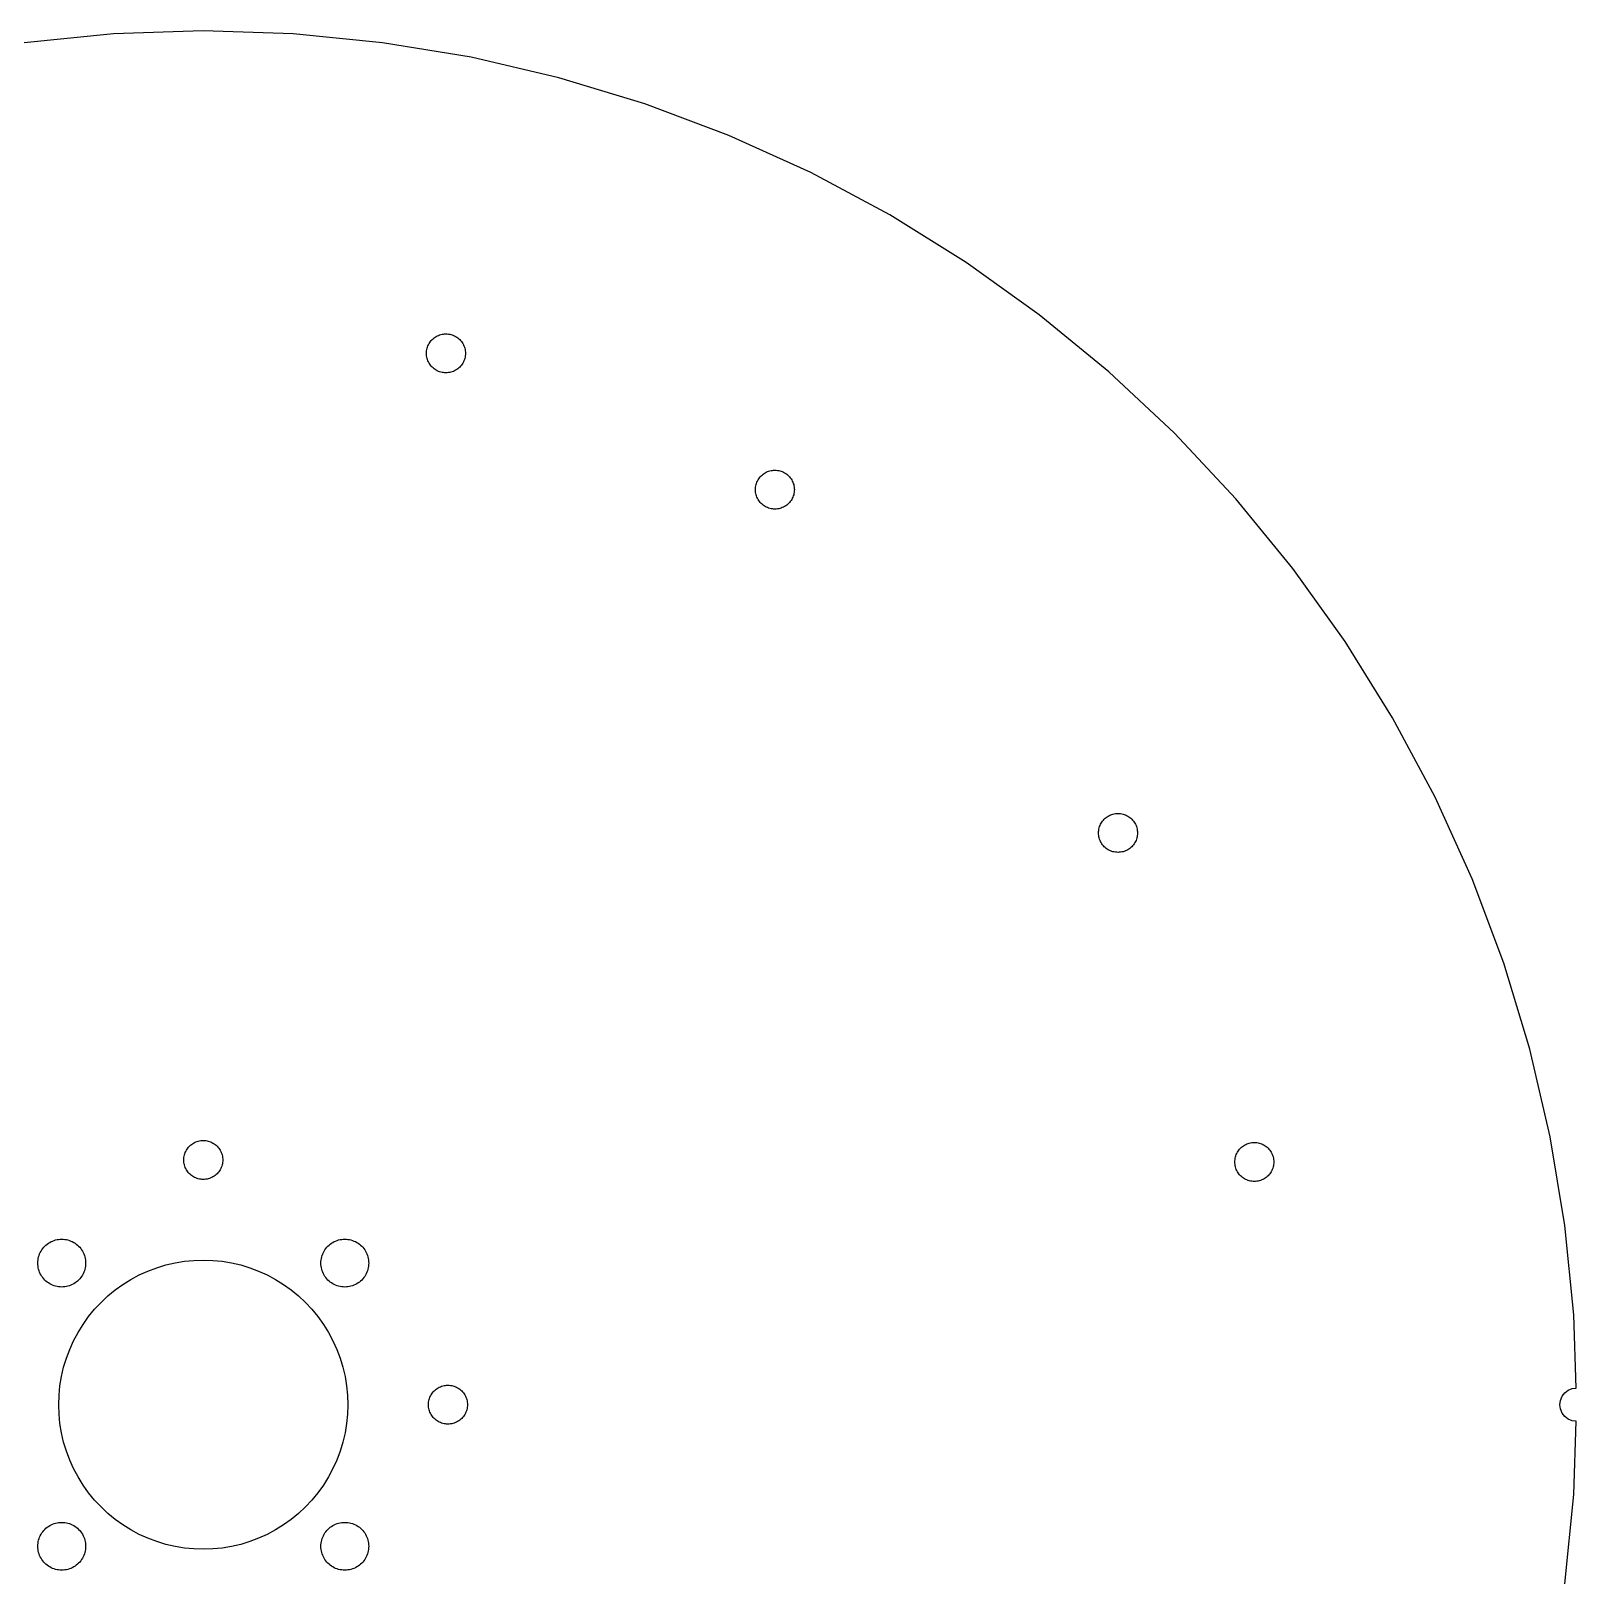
# Model space of a CAD drawing. Header units: metres. Extents: x -124 to 123, y -124 to 124.
# Drawn here: x -15.5 to 123.5, y -15.5 to 123.5 of the extents above; entities that cross this region are included whole.
import ezdxf

# ---------------------------------------------------------------- set-up
doc = ezdxf.new("R2010")
doc.units = ezdxf.units.M

msp = doc.modelspace()

# ---------------------------------------------------------------- linework, layer by layer
for p, q in [((-8.07729, 123.236), (-16.12, 122.443)), ((0, 123.5), (-8.07729, 123.236)), ((8.07729, 123.236), (0, 123.5)), ((16.12, 122.443), (8.07729, 123.236)), ((24.0936, 121.127), (16.12, 122.443)), ((31.9641, 119.292), (24.0936, 121.127)), ((39.6978, 116.946), (31.9641, 119.292)), ((47.2614, 114.099), (39.6978, 116.946)), ((54.6227, 110.764), (47.2614, 114.099)), ((61.75, 106.954), (54.6227, 110.764)), ((68.6129, 102.686), (61.75, 106.954)), ((75.182, 97.9791), (68.6129, 102.686)), ((81.4292, 92.8522), (75.182, 97.9791)), ((20.7549, 95.9023), (20.848, 95.969)), ((20.848, 95.969), (20.9453, 96.0294)), ((20.9453, 96.0294), (21.0462, 96.0834)), ((21.0462, 96.0834), (21.1505, 96.1307)), ((21.1505, 96.1307), (21.2577, 96.171)), ((21.2577, 96.171), (21.3673, 96.2043)), ((21.3673, 96.2043), (21.4788, 96.2303)), ((21.4788, 96.2303), (21.5918, 96.2489)), ((21.5918, 96.2489), (21.7058, 96.2601)), ((21.7058, 96.2601), (21.8203, 96.2639)), ((21.8203, 96.2639), (21.9347, 96.2601)), ((21.9347, 96.2601), (22.0487, 96.2489)), ((22.0487, 96.2489), (22.1617, 96.2303)), ((22.1617, 96.2303), (22.2732, 96.2043)), ((22.2732, 96.2043), (22.3828, 96.171)), ((22.3828, 96.171), (22.4899, 96.1307)), ((22.4899, 96.1307), (22.5943, 96.0834)), ((22.5943, 96.0834), (22.6953, 96.0294)), ((22.6953, 96.0294), (22.7925, 95.969)), ((22.7925, 95.969), (22.8856, 95.9023)), ((20.0703, 94.5139), (20.074, 94.6283)), ((20.074, 94.6283), (20.0852, 94.7423)), ((20.0852, 94.7423), (20.1039, 94.8553)), ((20.1039, 94.8553), (20.1299, 94.9668)), ((20.1299, 94.9668), (20.1631, 95.0764)), ((20.1631, 95.0764), (20.2035, 95.1836)), ((20.2035, 95.1836), (20.2507, 95.2879)), ((20.2507, 95.2879), (20.3047, 95.3889)), ((20.3047, 95.3889), (20.3652, 95.4861)), ((20.3652, 95.4861), (20.4319, 95.5792)), ((20.4319, 95.5792), (20.5045, 95.6677)), ((20.5045, 95.6677), (20.5828, 95.7513)), ((20.5828, 95.7513), (20.6664, 95.8296)), ((20.6664, 95.8296), (20.7549, 95.9023)), ((22.8856, 95.9023), (22.9741, 95.8296)), ((22.9741, 95.8296), (23.0577, 95.7513)), ((23.0577, 95.7513), (23.136, 95.6677)), ((23.136, 95.6677), (23.2086, 95.5792)), ((23.2086, 95.5792), (23.2753, 95.4861)), ((23.2753, 95.4861), (23.3358, 95.3889)), ((23.3358, 95.3889), (23.3898, 95.2879)), ((23.3898, 95.2879), (23.437, 95.1836)), ((23.437, 95.1836), (23.4774, 95.0764)), ((23.4774, 95.0764), (23.5106, 94.9668)), ((23.5106, 94.9668), (23.5366, 94.8553)), ((23.5366, 94.8553), (23.5553, 94.7423)), ((23.5553, 94.7423), (23.5665, 94.6283)), ((23.5665, 94.6283), (23.5703, 94.5139)), ((20.074, 94.3994), (20.0703, 94.5139)), ((20.0852, 94.2855), (20.074, 94.3994)), ((20.1039, 94.1725), (20.0852, 94.2855)), ((20.1299, 94.061), (20.1039, 94.1725)), ((20.1631, 93.9514), (20.1299, 94.061)), ((20.2035, 93.8442), (20.1631, 93.9514)), ((20.2507, 93.7399), (20.2035, 93.8442)), ((20.3047, 93.6389), (20.2507, 93.7399)), ((20.3652, 93.5416), (20.3047, 93.6389)), ((20.4319, 93.4486), (20.3652, 93.5416)), ((20.5045, 93.36), (20.4319, 93.4486)), ((20.5828, 93.2765), (20.5045, 93.36)), ((20.6664, 93.1982), (20.5828, 93.2765)), ((20.7549, 93.1255), (20.6664, 93.1982)), ((22.9741, 93.1982), (22.8856, 93.1255)), ((23.0577, 93.2765), (22.9741, 93.1982)), ((23.136, 93.36), (23.0577, 93.2765)), ((23.2086, 93.4486), (23.136, 93.36)), ((23.2753, 93.5416), (23.2086, 93.4486)), ((23.3358, 93.6389), (23.2753, 93.5416)), ((23.3898, 93.7399), (23.3358, 93.6389)), ((23.437, 93.8442), (23.3898, 93.7399)), ((23.4774, 93.9514), (23.437, 93.8442)), ((23.5106, 94.061), (23.4774, 93.9514)), ((23.5366, 94.1725), (23.5106, 94.061)), ((23.5553, 94.2855), (23.5366, 94.1725)), ((23.5665, 94.3994), (23.5553, 94.2855)), ((23.5703, 94.5139), (23.5665, 94.3994)), ((20.848, 93.0588), (20.7549, 93.1255)), ((20.9453, 92.9983), (20.848, 93.0588)), ((21.0462, 92.9444), (20.9453, 92.9983)), ((21.1505, 92.8971), (21.0462, 92.9444)), ((21.2577, 92.8568), (21.1505, 92.8971)), ((21.3673, 92.8235), (21.2577, 92.8568)), ((21.4788, 92.7975), (21.3673, 92.8235)), ((21.5918, 92.7789), (21.4788, 92.7975)), ((21.7058, 92.7676), (21.5918, 92.7789)), ((21.8203, 92.7639), (21.7058, 92.7676)), ((21.9347, 92.7676), (21.8203, 92.7639)), ((22.0487, 92.7789), (21.9347, 92.7676)), ((22.1617, 92.7975), (22.0487, 92.7789)), ((22.2732, 92.8235), (22.1617, 92.7975)), ((22.3828, 92.8568), (22.2732, 92.8235)), ((22.4899, 92.8971), (22.3828, 92.8568)), ((22.5943, 92.9444), (22.4899, 92.8971)), ((22.6953, 92.9983), (22.5943, 92.9444)), ((22.7925, 93.0588), (22.6953, 92.9983)), ((22.8856, 93.1255), (22.7925, 93.0588)), ((87.3277, 87.3277), (81.4292, 92.8522)), ((92.8522, 81.4292), (87.3277, 87.3277)), ((50.0138, 83.326), (50.0864, 83.4145)), ((50.0864, 83.4145), (50.1647, 83.4981)), ((50.1647, 83.4981), (50.2483, 83.5764)), ((50.2483, 83.5764), (50.3368, 83.649)), ((50.3368, 83.649), (50.4299, 83.7157)), ((50.4299, 83.7157), (50.5272, 83.7762)), ((50.5272, 83.7762), (50.6282, 83.8302)), ((50.6282, 83.8302), (50.7325, 83.8774)), ((50.7325, 83.8774), (50.8396, 83.9178)), ((50.8396, 83.9178), (50.9492, 83.951)), ((50.9492, 83.951), (51.0608, 83.977)), ((51.0608, 83.977), (51.1737, 83.9957)), ((51.1737, 83.9957), (51.2877, 84.0069)), ((51.2877, 84.0069), (51.4022, 84.0107)), ((51.4022, 84.0107), (51.5166, 84.0069)), ((51.5166, 84.0069), (51.6306, 83.9957)), ((51.6306, 83.9957), (51.7436, 83.977)), ((51.7436, 83.977), (51.8551, 83.951)), ((51.8551, 83.951), (51.9647, 83.9178)), ((51.9647, 83.9178), (52.0719, 83.8774)), ((52.0719, 83.8774), (52.1762, 83.8302)), ((52.1762, 83.8302), (52.2772, 83.7762)), ((52.2772, 83.7762), (52.3744, 83.7157)), ((52.3744, 83.7157), (52.4675, 83.649)), ((52.4675, 83.649), (52.556, 83.5764)), ((52.556, 83.5764), (52.6396, 83.4981)), ((52.6396, 83.4981), (52.7179, 83.4145)), ((52.7179, 83.4145), (52.7905, 83.326)), ((49.6522, 82.2607), (49.6559, 82.3751)), ((49.6559, 82.1462), (49.6522, 82.2607)), ((49.6559, 82.3751), (49.6671, 82.4891)), ((49.6671, 82.0322), (49.6559, 82.1462)), ((49.6671, 82.4891), (49.6858, 82.6021)), ((49.6858, 81.9193), (49.6671, 82.0322)), ((49.6858, 82.6021), (49.7118, 82.7136)), ((49.7118, 82.7136), (49.745, 82.8232)), ((49.745, 82.8232), (49.7854, 82.9304)), ((49.7854, 82.9304), (49.8326, 83.0347)), ((49.8326, 83.0347), (49.8866, 83.1357)), ((49.8866, 83.1357), (49.9471, 83.2329)), ((49.9471, 83.2329), (50.0138, 83.326)), ((52.7905, 83.326), (52.8572, 83.2329)), ((52.8572, 83.2329), (52.9177, 83.1357)), ((52.9177, 83.1357), (52.9717, 83.0347)), ((52.9717, 83.0347), (53.019, 82.9304)), ((53.019, 82.9304), (53.0593, 82.8232)), ((53.0593, 82.8232), (53.0925, 82.7136)), ((53.0925, 82.7136), (53.1185, 82.6021)), ((53.1185, 82.6021), (53.1372, 82.4891)), ((53.1372, 82.0322), (53.1185, 81.9193)), ((53.1372, 82.4891), (53.1484, 82.3751)), ((53.1484, 82.1462), (53.1372, 82.0322)), ((53.1484, 82.3751), (53.1522, 82.2607)), ((53.1522, 82.2607), (53.1484, 82.1462)), ((49.7118, 81.8077), (49.6858, 81.9193)), ((49.745, 81.6981), (49.7118, 81.8077)), ((49.7854, 81.591), (49.745, 81.6981)), ((49.8326, 81.4866), (49.7854, 81.591)), ((49.8866, 81.3857), (49.8326, 81.4866)), ((49.9471, 81.2884), (49.8866, 81.3857)), ((50.0138, 81.1953), (49.9471, 81.2884)), ((50.0864, 81.1068), (50.0138, 81.1953)), ((50.1647, 81.0232), (50.0864, 81.1068)), ((50.2483, 80.9449), (50.1647, 81.0232)), ((50.3368, 80.8723), (50.2483, 80.9449)), ((50.4299, 80.8056), (50.3368, 80.8723)), ((50.5272, 80.7451), (50.4299, 80.8056)), ((50.6282, 80.6911), (50.5272, 80.7451)), ((50.7325, 80.6439), (50.6282, 80.6911)), ((50.8396, 80.6035), (50.7325, 80.6439)), ((52.0719, 80.6439), (51.9647, 80.6035)), ((52.1762, 80.6911), (52.0719, 80.6439)), ((52.2772, 80.7451), (52.1762, 80.6911)), ((52.3744, 80.8056), (52.2772, 80.7451)), ((52.4675, 80.8723), (52.3744, 80.8056)), ((52.556, 80.9449), (52.4675, 80.8723)), ((52.6396, 81.0232), (52.556, 80.9449)), ((52.7179, 81.1068), (52.6396, 81.0232)), ((52.7905, 81.1953), (52.7179, 81.1068)), ((52.8572, 81.2884), (52.7905, 81.1953)), ((52.9177, 81.3857), (52.8572, 81.2884)), ((52.9717, 81.4866), (52.9177, 81.3857)), ((53.019, 81.591), (52.9717, 81.4866)), ((53.0593, 81.6981), (53.019, 81.591)), ((53.0925, 81.8077), (53.0593, 81.6981)), ((53.1185, 81.9193), (53.0925, 81.8077)), ((97.9791, 75.182), (92.8522, 81.4292)), ((50.9492, 80.5703), (50.8396, 80.6035)), ((51.0608, 80.5443), (50.9492, 80.5703)), ((51.1737, 80.5256), (51.0608, 80.5443)), ((51.2877, 80.5144), (51.1737, 80.5256)), ((51.4022, 80.5107), (51.2877, 80.5144)), ((51.5166, 80.5144), (51.4022, 80.5107)), ((51.6306, 80.5256), (51.5166, 80.5144)), ((51.7436, 80.5443), (51.6306, 80.5256)), ((51.8551, 80.5703), (51.7436, 80.5443)), ((51.9647, 80.6035), (51.8551, 80.5703)), ((102.686, 68.6129), (97.9791, 75.182)), ((106.954, 61.75), (102.686, 68.6129)), ((110.764, 54.6227), (106.954, 61.75)), ((114.099, 47.2614), (110.764, 54.6227)), ((81.1953, 52.7905), (81.2884, 52.8572)), ((81.2884, 52.8572), (81.3857, 52.9177)), ((81.3857, 52.9177), (81.4866, 52.9717)), ((81.4866, 52.9717), (81.591, 53.019)), ((81.591, 53.019), (81.6981, 53.0593)), ((81.6981, 53.0593), (81.8077, 53.0925)), ((81.8077, 53.0925), (81.9193, 53.1185)), ((81.9193, 53.1185), (82.0322, 53.1372)), ((82.0322, 53.1372), (82.1462, 53.1484)), ((82.1462, 53.1484), (82.2607, 53.1522)), ((82.2607, 53.1522), (82.3751, 53.1484)), ((82.3751, 53.1484), (82.4891, 53.1372)), ((82.4891, 53.1372), (82.6021, 53.1185)), ((82.6021, 53.1185), (82.7136, 53.0925)), ((82.7136, 53.0925), (82.8232, 53.0593)), ((82.8232, 53.0593), (82.9304, 53.019)), ((82.9304, 53.019), (83.0347, 52.9717)), ((83.0347, 52.9717), (83.1357, 52.9177)), ((83.1357, 52.9177), (83.2329, 52.8572)), ((83.2329, 52.8572), (83.326, 52.7905)), ((80.5107, 51.4022), (80.5144, 51.5166)), ((80.5144, 51.5166), (80.5256, 51.6306)), ((80.5256, 51.6306), (80.5443, 51.7436)), ((80.5443, 51.7436), (80.5703, 51.8551)), ((80.5703, 51.8551), (80.6035, 51.9647)), ((80.6035, 51.9647), (80.6439, 52.0719)), ((80.6439, 52.0719), (80.6911, 52.1762)), ((80.6911, 52.1762), (80.7451, 52.2772)), ((80.7451, 52.2772), (80.8056, 52.3744)), ((80.8056, 52.3744), (80.8723, 52.4675)), ((80.8723, 52.4675), (80.9449, 52.556)), ((80.9449, 52.556), (81.0232, 52.6396)), ((81.0232, 52.6396), (81.1068, 52.7179)), ((81.1068, 52.7179), (81.1953, 52.7905)), ((83.326, 52.7905), (83.4145, 52.7179)), ((83.4145, 52.7179), (83.4981, 52.6396)), ((83.4981, 52.6396), (83.5764, 52.556)), ((83.5764, 52.556), (83.649, 52.4675)), ((83.649, 52.4675), (83.7157, 52.3744)), ((83.7157, 52.3744), (83.7762, 52.2772)), ((83.7762, 52.2772), (83.8302, 52.1762)), ((83.8302, 52.1762), (83.8774, 52.0719)), ((83.8774, 52.0719), (83.9178, 51.9647)), ((83.9178, 51.9647), (83.951, 51.8551)), ((83.951, 51.8551), (83.977, 51.7436)), ((83.977, 51.7436), (83.9957, 51.6306)), ((83.9957, 51.6306), (84.0069, 51.5166)), ((84.0069, 51.5166), (84.0107, 51.4022)), ((80.5144, 51.2877), (80.5107, 51.4022)), ((80.5256, 51.1737), (80.5144, 51.2877)), ((80.5443, 51.0608), (80.5256, 51.1737)), ((80.5703, 50.9492), (80.5443, 51.0608)), ((80.6035, 50.8396), (80.5703, 50.9492)), ((80.6439, 50.7325), (80.6035, 50.8396)), ((80.6911, 50.6282), (80.6439, 50.7325)), ((80.7451, 50.5272), (80.6911, 50.6282)), ((80.8056, 50.4299), (80.7451, 50.5272)), ((80.8723, 50.3368), (80.8056, 50.4299)), ((80.9449, 50.2483), (80.8723, 50.3368)), ((81.0232, 50.1647), (80.9449, 50.2483)), ((81.1068, 50.0864), (81.0232, 50.1647)), ((81.1953, 50.0138), (81.1068, 50.0864)), ((83.4145, 50.0864), (83.326, 50.0138)), ((83.4981, 50.1647), (83.4145, 50.0864)), ((83.5764, 50.2483), (83.4981, 50.1647)), ((83.649, 50.3368), (83.5764, 50.2483)), ((83.7157, 50.4299), (83.649, 50.3368)), ((83.7762, 50.5272), (83.7157, 50.4299)), ((83.8302, 50.6282), (83.7762, 50.5272)), ((83.8774, 50.7325), (83.8302, 50.6282)), ((83.9178, 50.8396), (83.8774, 50.7325)), ((83.951, 50.9492), (83.9178, 50.8396)), ((83.977, 51.0608), (83.951, 50.9492)), ((83.9957, 51.1737), (83.977, 51.0608)), ((84.0069, 51.2877), (83.9957, 51.1737)), ((84.0107, 51.4022), (84.0069, 51.2877)), ((81.2884, 49.9471), (81.1953, 50.0138)), ((81.3857, 49.8866), (81.2884, 49.9471)), ((81.4866, 49.8326), (81.3857, 49.8866)), ((81.591, 49.7854), (81.4866, 49.8326)), ((81.6981, 49.745), (81.591, 49.7854)), ((81.8077, 49.7118), (81.6981, 49.745)), ((81.9193, 49.6858), (81.8077, 49.7118)), ((82.0322, 49.6671), (81.9193, 49.6858)), ((82.1462, 49.6559), (82.0322, 49.6671)), ((82.2607, 49.6522), (82.1462, 49.6559)), ((82.3751, 49.6559), (82.2607, 49.6522)), ((82.4891, 49.6671), (82.3751, 49.6559)), ((82.6021, 49.6858), (82.4891, 49.6671)), ((82.7136, 49.7118), (82.6021, 49.6858)), ((82.8232, 49.745), (82.7136, 49.7118)), ((82.9304, 49.7854), (82.8232, 49.745)), ((83.0347, 49.8326), (82.9304, 49.7854)), ((83.1357, 49.8866), (83.0347, 49.8326)), ((83.2329, 49.9471), (83.1357, 49.8866)), ((83.326, 50.0138), (83.2329, 49.9471)), ((116.946, 39.6978), (114.099, 47.2614)), ((119.292, 31.9641), (116.946, 39.6978)), ((121.127, 24.0936), (119.292, 31.9641)), ((-0.669693, 23.6168), (-0.562515, 23.6571)), ((-0.562515, 23.6571), (-0.452927, 23.6904)), ((-0.452927, 23.6904), (-0.3414, 23.7164)), ((-0.3414, 23.7164), (-0.228409, 23.735)), ((-0.228409, 23.735), (-0.114441, 23.7462)), ((-0.114441, 23.7462), (0, 23.75)), ((0, 23.75), (0.114441, 23.7462)), ((0.114441, 23.7462), (0.228409, 23.735)), ((0.228409, 23.735), (0.3414, 23.7164)), ((0.3414, 23.7164), (0.452927, 23.6904)), ((0.452927, 23.6904), (0.562515, 23.6571)), ((0.562515, 23.6571), (0.669693, 23.6168)), ((122.443, 16.12), (121.127, 24.0936)), ((-1.73502, 22.2284), (-1.71637, 22.3414)), ((-1.71637, 22.3414), (-1.69037, 22.4529)), ((-1.69037, 22.4529), (-1.65712, 22.5625)), ((-1.65712, 22.5625), (-1.61678, 22.6697)), ((-1.61678, 22.6697), (-1.56952, 22.774)), ((-1.56952, 22.774), (-1.51553, 22.875)), ((-1.51553, 22.875), (-1.45506, 22.9722)), ((-1.45506, 22.9722), (-1.38837, 23.0653)), ((-1.38837, 23.0653), (-1.31572, 23.1539)), ((-1.31572, 23.1539), (-1.23743, 23.2374)), ((-1.23743, 23.2374), (-1.15385, 23.3157)), ((-1.15385, 23.3157), (-1.06532, 23.3884)), ((-1.06532, 23.3884), (-0.972244, 23.4551)), ((-0.972244, 23.4551), (-0.875, 23.5155)), ((-0.875, 23.5155), (-0.774002, 23.5695)), ((-0.774002, 23.5695), (-0.669693, 23.6168)), ((0.669693, 23.6168), (0.774002, 23.5695)), ((0.774002, 23.5695), (0.875, 23.5155)), ((0.875, 23.5155), (0.972244, 23.4551)), ((0.972244, 23.4551), (1.06532, 23.3884)), ((1.06532, 23.3884), (1.15385, 23.3157)), ((1.15385, 23.3157), (1.23743, 23.2374)), ((1.23743, 23.2374), (1.31572, 23.1539)), ((1.31572, 23.1539), (1.38837, 23.0653)), ((1.38837, 23.0653), (1.45506, 22.9722)), ((1.45506, 22.9722), (1.51553, 22.875)), ((1.51553, 22.875), (1.56952, 22.774)), ((1.56952, 22.774), (1.61678, 22.6697)), ((1.61678, 22.6697), (1.65712, 22.5625)), ((1.65712, 22.5625), (1.69037, 22.4529)), ((1.69037, 22.4529), (1.71637, 22.3414)), ((1.71637, 22.3414), (1.73502, 22.2284)), ((92.7975, 22.1617), (92.8235, 22.2732)), ((92.8235, 22.2732), (92.8568, 22.3828)), ((92.8568, 22.3828), (92.8971, 22.4899)), ((92.8971, 22.4899), (92.9444, 22.5943)), ((92.9444, 22.5943), (92.9983, 22.6953)), ((92.9983, 22.6953), (93.0588, 22.7925)), ((93.0588, 22.7925), (93.1255, 22.8856)), ((93.1255, 22.8856), (93.1982, 22.9741)), ((93.1982, 22.9741), (93.2765, 23.0577)), ((93.2765, 23.0577), (93.36, 23.136)), ((93.36, 23.136), (93.4486, 23.2086)), ((93.4486, 23.2086), (93.5416, 23.2753)), ((93.5416, 23.2753), (93.6389, 23.3358)), ((93.6389, 23.3358), (93.7399, 23.3898)), ((93.7399, 23.3898), (93.8442, 23.437)), ((93.8442, 23.437), (93.9514, 23.4774)), ((93.9514, 23.4774), (94.061, 23.5106)), ((94.061, 23.5106), (94.1725, 23.5366)), ((94.1725, 23.5366), (94.2855, 23.5553)), ((94.2855, 23.5553), (94.3994, 23.5665)), ((94.3994, 23.5665), (94.5139, 23.5703)), ((94.5139, 23.5703), (94.6283, 23.5665)), ((94.6283, 23.5665), (94.7423, 23.5553)), ((94.7423, 23.5553), (94.8553, 23.5366)), ((94.8553, 23.5366), (94.9668, 23.5106)), ((94.9668, 23.5106), (95.0764, 23.4774)), ((95.0764, 23.4774), (95.1836, 23.437)), ((95.1836, 23.437), (95.2879, 23.3898)), ((95.2879, 23.3898), (95.3889, 23.3358)), ((95.3889, 23.3358), (95.4861, 23.2753)), ((95.4861, 23.2753), (95.5792, 23.2086)), ((95.5792, 23.2086), (95.6677, 23.136)), ((95.6677, 23.136), (95.7513, 23.0577)), ((95.7513, 23.0577), (95.8296, 22.9741)), ((95.8296, 22.9741), (95.9023, 22.8856)), ((95.9023, 22.8856), (95.969, 22.7925)), ((95.969, 22.7925), (96.0294, 22.6953)), ((96.0294, 22.6953), (96.0834, 22.5943)), ((96.0834, 22.5943), (96.1307, 22.4899)), ((96.1307, 22.4899), (96.171, 22.3828)), ((96.171, 22.3828), (96.2043, 22.2732)), ((96.2043, 22.2732), (96.2303, 22.1617)), ((-1.75, 22), (-1.74625, 22.1144)), ((-1.74625, 21.8855), (-1.75, 22)), ((-1.74625, 22.1144), (-1.73502, 22.2284)), ((-1.73502, 21.7716), (-1.74625, 21.8855)), ((-1.71637, 21.6586), (-1.73502, 21.7716)), ((-1.69037, 21.5471), (-1.71637, 21.6586)), ((-1.65712, 21.4375), (-1.69037, 21.5471)), ((-1.61678, 21.3303), (-1.65712, 21.4375)), ((-1.56952, 21.226), (-1.61678, 21.3303)), ((-1.51553, 21.125), (-1.56952, 21.226)), ((-1.45506, 21.0277), (-1.51553, 21.125)), ((-1.38837, 20.9347), (-1.45506, 21.0277)), ((-1.31572, 20.8461), (-1.38837, 20.9347)), ((1.38837, 20.9347), (1.31572, 20.8461)), ((1.45506, 21.0277), (1.38837, 20.9347)), ((1.51553, 21.125), (1.45506, 21.0277)), ((1.56952, 21.226), (1.51553, 21.125)), ((1.61678, 21.3303), (1.56952, 21.226)), ((1.65712, 21.4375), (1.61678, 21.3303)), ((1.69037, 21.5471), (1.65712, 21.4375)), ((1.71637, 21.6586), (1.69037, 21.5471)), ((1.73502, 21.7716), (1.71637, 21.6586)), ((1.73502, 22.2284), (1.74625, 22.1144)), ((1.74625, 21.8855), (1.73502, 21.7716)), ((1.74625, 22.1144), (1.75, 22)), ((1.75, 22), (1.74625, 21.8855)), ((92.7639, 21.8203), (92.7676, 21.9347)), ((92.7676, 21.7058), (92.7639, 21.8203)), ((92.7676, 21.9347), (92.7789, 22.0487)), ((92.7789, 21.5918), (92.7676, 21.7058)), ((92.7789, 22.0487), (92.7975, 22.1617)), ((92.7975, 21.4788), (92.7789, 21.5918)), ((92.8235, 21.3673), (92.7975, 21.4788)), ((92.8568, 21.2577), (92.8235, 21.3673)), ((92.8971, 21.1505), (92.8568, 21.2577)), ((92.9444, 21.0462), (92.8971, 21.1505)), ((92.9983, 20.9453), (92.9444, 21.0462)), ((93.0588, 20.848), (92.9983, 20.9453)), ((96.0294, 20.9453), (95.969, 20.848)), ((96.0834, 21.0462), (96.0294, 20.9453)), ((96.1307, 21.1505), (96.0834, 21.0462)), ((96.171, 21.2577), (96.1307, 21.1505)), ((96.2043, 21.3673), (96.171, 21.2577)), ((96.2303, 21.4788), (96.2043, 21.3673)), ((96.2303, 22.1617), (96.2489, 22.0487)), ((96.2489, 21.5918), (96.2303, 21.4788)), ((96.2489, 22.0487), (96.2601, 21.9347)), ((96.2601, 21.7058), (96.2489, 21.5918)), ((96.2601, 21.9347), (96.2639, 21.8203)), ((96.2639, 21.8203), (96.2601, 21.7058)), ((-1.23743, 20.7626), (-1.31572, 20.8461)), ((-1.15385, 20.6843), (-1.23743, 20.7626)), ((-1.06532, 20.6116), (-1.15385, 20.6843)), ((-0.972244, 20.5449), (-1.06532, 20.6116)), ((-0.875, 20.4845), (-0.972244, 20.5449)), ((-0.774002, 20.4305), (-0.875, 20.4845)), ((-0.669693, 20.3832), (-0.774002, 20.4305)), ((-0.562515, 20.3429), (-0.669693, 20.3832)), ((-0.452927, 20.3096), (-0.562515, 20.3429)), ((-0.3414, 20.2836), (-0.452927, 20.3096)), ((-0.228409, 20.265), (-0.3414, 20.2836)), ((-0.114441, 20.2537), (-0.228409, 20.265)), ((0, 20.25), (-0.114441, 20.2537)), ((0.114441, 20.2537), (0, 20.25)), ((0.228409, 20.265), (0.114441, 20.2537)), ((0.3414, 20.2836), (0.228409, 20.265)), ((0.452927, 20.3096), (0.3414, 20.2836)), ((0.562515, 20.3429), (0.452927, 20.3096)), ((0.669693, 20.3832), (0.562515, 20.3429)), ((0.774002, 20.4305), (0.669693, 20.3832)), ((0.875, 20.4845), (0.774002, 20.4305)), ((0.972244, 20.5449), (0.875, 20.4845)), ((1.06532, 20.6116), (0.972244, 20.5449)), ((1.15385, 20.6843), (1.06532, 20.6116)), ((1.23743, 20.7626), (1.15385, 20.6843)), ((1.31572, 20.8461), (1.23743, 20.7626)), ((93.1255, 20.7549), (93.0588, 20.848)), ((93.1982, 20.6664), (93.1255, 20.7549)), ((93.2765, 20.5828), (93.1982, 20.6664)), ((93.36, 20.5045), (93.2765, 20.5828)), ((93.4486, 20.4319), (93.36, 20.5045)), ((93.5416, 20.3652), (93.4486, 20.4319)), ((93.6389, 20.3047), (93.5416, 20.3652)), ((93.7399, 20.2507), (93.6389, 20.3047)), ((93.8442, 20.2035), (93.7399, 20.2507)), ((93.9514, 20.1631), (93.8442, 20.2035)), ((94.061, 20.1299), (93.9514, 20.1631)), ((94.1725, 20.1039), (94.061, 20.1299)), ((94.2855, 20.0852), (94.1725, 20.1039)), ((94.3994, 20.074), (94.2855, 20.0852)), ((94.5139, 20.0703), (94.3994, 20.074)), ((94.6283, 20.074), (94.5139, 20.0703)), ((94.7423, 20.0852), (94.6283, 20.074)), ((94.8553, 20.1039), (94.7423, 20.0852)), ((94.9668, 20.1299), (94.8553, 20.1039)), ((95.0764, 20.1631), (94.9668, 20.1299)), ((95.1836, 20.2035), (95.0764, 20.1631)), ((95.2879, 20.2507), (95.1836, 20.2035)), ((95.3889, 20.3047), (95.2879, 20.2507)), ((95.4861, 20.3652), (95.3889, 20.3047)), ((95.5792, 20.4319), (95.4861, 20.3652)), ((95.6677, 20.5045), (95.5792, 20.4319)), ((95.7513, 20.5828), (95.6677, 20.5045)), ((95.8296, 20.6664), (95.7513, 20.5828)), ((95.9023, 20.7549), (95.8296, 20.6664)), ((95.969, 20.848), (95.9023, 20.7549)), ((123.236, 8.07729), (122.443, 16.12)), ((-14.5899, 13.8029), (-14.5156, 13.9224)), ((-14.5156, 13.9224), (-14.4336, 14.0368)), ((-14.4336, 14.0368), (-14.3444, 14.1455)), ((-14.3444, 14.1455), (-14.2482, 14.2482)), ((-14.2482, 14.2482), (-14.1455, 14.3444)), ((-14.1455, 14.3444), (-14.0368, 14.4336)), ((-14.0368, 14.4336), (-13.9224, 14.5156)), ((-13.9224, 14.5156), (-13.8029, 14.5899)), ((-13.8029, 14.5899), (-13.6788, 14.6562)), ((-13.6788, 14.6562), (-13.5507, 14.7142)), ((-13.5507, 14.7142), (-13.419, 14.7638)), ((-13.419, 14.7638), (-13.2844, 14.8047)), ((-13.2844, 14.8047), (-13.1474, 14.8366)), ((-13.1474, 14.8366), (-13.0085, 14.8595)), ((-13.0085, 14.8595), (-12.8685, 14.8733)), ((-12.8685, 14.8733), (-12.7279, 14.8779)), ((-12.7279, 14.8779), (-12.5873, 14.8733)), ((-12.5873, 14.8733), (-12.4473, 14.8595)), ((-12.4473, 14.8595), (-12.3085, 14.8366)), ((-12.3085, 14.8366), (-12.1714, 14.8047)), ((-12.1714, 14.8047), (-12.0368, 14.7638)), ((-12.0368, 14.7638), (-11.9052, 14.7142)), ((-11.9052, 14.7142), (-11.777, 14.6562)), ((-11.777, 14.6562), (-11.6529, 14.5899)), ((-11.6529, 14.5899), (-11.5334, 14.5156)), ((-11.5334, 14.5156), (-11.4191, 14.4336)), ((-11.4191, 14.4336), (-11.3103, 14.3444)), ((-11.3103, 14.3444), (-11.2076, 14.2482)), ((-11.2076, 14.2482), (-11.1115, 14.1455)), ((-11.1115, 14.1455), (-11.0222, 14.0368)), ((-11.0222, 14.0368), (-10.9403, 13.9224)), ((-10.9403, 13.9224), (-10.866, 13.8029)), ((10.866, 13.8029), (10.9403, 13.9224)), ((10.9403, 13.9224), (11.0222, 14.0368)), ((11.0222, 14.0368), (11.1115, 14.1455)), ((11.1115, 14.1455), (11.2076, 14.2482)), ((11.2076, 14.2482), (11.3103, 14.3444)), ((11.3103, 14.3444), (11.4191, 14.4336)), ((11.4191, 14.4336), (11.5334, 14.5156)), ((11.5334, 14.5156), (11.6529, 14.5899)), ((11.6529, 14.5899), (11.777, 14.6562)), ((11.777, 14.6562), (11.9052, 14.7142)), ((11.9052, 14.7142), (12.0368, 14.7638)), ((12.0368, 14.7638), (12.1714, 14.8047)), ((12.1714, 14.8047), (12.3085, 14.8366)), ((12.3085, 14.8366), (12.4473, 14.8595)), ((12.4473, 14.8595), (12.5873, 14.8733)), ((12.5873, 14.8733), (12.7279, 14.8779)), ((12.7279, 14.8779), (12.8685, 14.8733)), ((12.8685, 14.8733), (13.0085, 14.8595)), ((13.0085, 14.8595), (13.1474, 14.8366)), ((13.1474, 14.8366), (13.2844, 14.8047)), ((13.2844, 14.8047), (13.419, 14.7638)), ((13.419, 14.7638), (13.5507, 14.7142)), ((13.5507, 14.7142), (13.6788, 14.6562)), ((13.6788, 14.6562), (13.8029, 14.5899)), ((13.8029, 14.5899), (13.9224, 14.5156)), ((13.9224, 14.5156), (14.0368, 14.4336)), ((14.0368, 14.4336), (14.1455, 14.3444)), ((14.1455, 14.3444), (14.2482, 14.2482)), ((14.2482, 14.2482), (14.3444, 14.1455)), ((14.3444, 14.1455), (14.4336, 14.0368)), ((14.4336, 14.0368), (14.5156, 13.9224)), ((14.5156, 13.9224), (14.5899, 13.8029)), ((-14.8779, 12.7279), (-14.8733, 12.8685)), ((-14.8733, 12.5873), (-14.8779, 12.7279)), ((-14.8733, 12.8685), (-14.8595, 13.0085)), ((-14.8595, 12.4473), (-14.8733, 12.5873)), ((-14.8595, 13.0085), (-14.8366, 13.1474)), ((-14.8366, 13.1474), (-14.8047, 13.2844)), ((-14.8047, 13.2844), (-14.7638, 13.419)), ((-14.7638, 13.419), (-14.7142, 13.5507)), ((-14.7142, 13.5507), (-14.6562, 13.6788)), ((-14.6562, 13.6788), (-14.5899, 13.8029)), ((-10.866, 13.8029), (-10.7996, 13.6788)), ((-10.7996, 13.6788), (-10.7416, 13.5507)), ((-10.7416, 13.5507), (-10.692, 13.419)), ((-10.692, 13.419), (-10.6512, 13.2844)), ((-10.6512, 13.2844), (-10.6192, 13.1474)), ((-10.6192, 13.1474), (-10.5963, 13.0085)), ((-10.5963, 13.0085), (-10.5825, 12.8685)), ((-10.5825, 12.5873), (-10.5963, 12.4473)), ((-10.5825, 12.8685), (-10.5779, 12.7279)), ((-10.5779, 12.7279), (-10.5825, 12.5873)), ((-4.17871, 12.3101), (-3.36464, 12.557)), ((-3.36464, 12.557), (-2.53616, 12.7502)), ((-2.53616, 12.7502), (-1.69684, 12.8888)), ((-1.69684, 12.8888), (-0.850235, 12.9722)), ((-0.850235, 12.9722), (0, 13)), ((0, 13), (0.850235, 12.9722)), ((0.850235, 12.9722), (1.69684, 12.8888)), ((1.69684, 12.8888), (2.53616, 12.7502)), ((2.53616, 12.7502), (3.36464, 12.557)), ((3.36464, 12.557), (4.17871, 12.3101)), ((10.5779, 12.7279), (10.5825, 12.8685)), ((10.5825, 12.5873), (10.5779, 12.7279)), ((10.5825, 12.8685), (10.5963, 13.0085)), ((10.5963, 12.4473), (10.5825, 12.5873)), ((10.5963, 13.0085), (10.6192, 13.1474)), ((10.6192, 13.1474), (10.6512, 13.2844)), ((10.6512, 13.2844), (10.692, 13.419)), ((10.692, 13.419), (10.7416, 13.5507)), ((10.7416, 13.5507), (10.7996, 13.6788)), ((10.7996, 13.6788), (10.866, 13.8029)), ((14.5899, 13.8029), (14.6562, 13.6788)), ((14.6562, 13.6788), (14.7142, 13.5507)), ((14.7142, 13.5507), (14.7638, 13.419)), ((14.7638, 13.419), (14.8047, 13.2844)), ((14.8047, 13.2844), (14.8366, 13.1474)), ((14.8366, 13.1474), (14.8595, 13.0085)), ((14.8595, 13.0085), (14.8733, 12.8685)), ((14.8733, 12.5873), (14.8595, 12.4473)), ((14.8733, 12.8685), (14.8779, 12.7279)), ((14.8779, 12.7279), (14.8733, 12.5873)), ((-14.8366, 12.3085), (-14.8595, 12.4473)), ((-14.8047, 12.1714), (-14.8366, 12.3085)), ((-14.7638, 12.0368), (-14.8047, 12.1714)), ((-14.7142, 11.9052), (-14.7638, 12.0368)), ((-14.6562, 11.777), (-14.7142, 11.9052)), ((-14.5899, 11.6529), (-14.6562, 11.777)), ((-14.5156, 11.5334), (-14.5899, 11.6529)), ((-14.4336, 11.4191), (-14.5156, 11.5334)), ((-14.3444, 11.3103), (-14.4336, 11.4191)), ((-14.2482, 11.2076), (-14.3444, 11.3103)), ((-14.1455, 11.1115), (-14.2482, 11.2076)), ((-11.2076, 11.2076), (-11.3103, 11.1115)), ((-11.1115, 11.3103), (-11.2076, 11.2076)), ((-11.0222, 11.4191), (-11.1115, 11.3103)), ((-10.9403, 11.5334), (-11.0222, 11.4191)), ((-10.866, 11.6529), (-10.9403, 11.5334)), ((-10.7996, 11.777), (-10.866, 11.6529)), ((-10.7416, 11.9052), (-10.7996, 11.777)), ((-10.692, 12.0368), (-10.7416, 11.9052)), ((-10.6512, 12.1714), (-10.692, 12.0368)), ((-10.6192, 12.3085), (-10.6512, 12.1714)), ((-10.5963, 12.4473), (-10.6192, 12.3085)), ((-7.22241, 10.8091), (-6.5, 11.2583)), ((-6.5, 11.2583), (-5.74974, 11.6593)), ((-5.74974, 11.6593), (-4.97488, 12.0104)), ((-4.97488, 12.0104), (-4.17871, 12.3101)), ((4.17871, 12.3101), (4.97488, 12.0104)), ((4.97488, 12.0104), (5.74974, 11.6593)), ((5.74974, 11.6593), (6.5, 11.2583)), ((6.5, 11.2583), (7.22241, 10.8091)), ((10.6192, 12.3085), (10.5963, 12.4473)), ((10.6512, 12.1714), (10.6192, 12.3085)), ((10.692, 12.0368), (10.6512, 12.1714)), ((10.7416, 11.9052), (10.692, 12.0368)), ((10.7996, 11.777), (10.7416, 11.9052)), ((10.866, 11.6529), (10.7996, 11.777)), ((10.9403, 11.5334), (10.866, 11.6529)), ((11.0222, 11.4191), (10.9403, 11.5334)), ((11.1115, 11.3103), (11.0222, 11.4191)), ((11.2076, 11.2076), (11.1115, 11.3103)), ((11.3103, 11.1115), (11.2076, 11.2076)), ((14.2482, 11.2076), (14.1455, 11.1115)), ((14.3444, 11.3103), (14.2482, 11.2076)), ((14.4336, 11.4191), (14.3444, 11.3103)), ((14.5156, 11.5334), (14.4336, 11.4191)), ((14.5899, 11.6529), (14.5156, 11.5334)), ((14.6562, 11.777), (14.5899, 11.6529)), ((14.7142, 11.9052), (14.6562, 11.777)), ((14.7638, 12.0368), (14.7142, 11.9052)), ((14.8047, 12.1714), (14.7638, 12.0368)), ((14.8366, 12.3085), (14.8047, 12.1714)), ((14.8595, 12.4473), (14.8366, 12.3085)), ((-14.0368, 11.0222), (-14.1455, 11.1115)), ((-13.9224, 10.9403), (-14.0368, 11.0222)), ((-13.8029, 10.866), (-13.9224, 10.9403)), ((-13.6788, 10.7996), (-13.8029, 10.866)), ((-13.5507, 10.7416), (-13.6788, 10.7996)), ((-13.419, 10.692), (-13.5507, 10.7416)), ((-13.2844, 10.6512), (-13.419, 10.692)), ((-13.1474, 10.6192), (-13.2844, 10.6512)), ((-13.0085, 10.5963), (-13.1474, 10.6192)), ((-12.8685, 10.5825), (-13.0085, 10.5963)), ((-12.7279, 10.5779), (-12.8685, 10.5825)), ((-12.5873, 10.5825), (-12.7279, 10.5779)), ((-12.4473, 10.5963), (-12.5873, 10.5825)), ((-12.3085, 10.6192), (-12.4473, 10.5963)), ((-12.1714, 10.6512), (-12.3085, 10.6192)), ((-12.0368, 10.692), (-12.1714, 10.6512)), ((-11.9052, 10.7416), (-12.0368, 10.692)), ((-11.777, 10.7996), (-11.9052, 10.7416)), ((-11.6529, 10.866), (-11.777, 10.7996)), ((-11.5334, 10.9403), (-11.6529, 10.866)), ((-11.4191, 11.0222), (-11.5334, 10.9403)), ((-11.3103, 11.1115), (-11.4191, 11.0222)), ((-9.19238, 9.19238), (-8.57149, 9.77391)), ((-8.57149, 9.77391), (-7.91389, 10.3136)), ((-7.91389, 10.3136), (-7.22241, 10.8091)), ((7.22241, 10.8091), (7.91389, 10.3136)), ((7.91389, 10.3136), (8.57149, 9.77391)), ((8.57149, 9.77391), (9.19238, 9.19238)), ((11.4191, 11.0222), (11.3103, 11.1115)), ((11.5334, 10.9403), (11.4191, 11.0222)), ((11.6529, 10.866), (11.5334, 10.9403)), ((11.777, 10.7996), (11.6529, 10.866)), ((11.9052, 10.7416), (11.777, 10.7996)), ((12.0368, 10.692), (11.9052, 10.7416)), ((12.1714, 10.6512), (12.0368, 10.692)), ((12.3085, 10.6192), (12.1714, 10.6512)), ((12.4473, 10.5963), (12.3085, 10.6192)), ((12.5873, 10.5825), (12.4473, 10.5963)), ((12.7279, 10.5779), (12.5873, 10.5825)), ((12.8685, 10.5825), (12.7279, 10.5779)), ((13.0085, 10.5963), (12.8685, 10.5825)), ((13.1474, 10.6192), (13.0085, 10.5963)), ((13.2844, 10.6512), (13.1474, 10.6192)), ((13.419, 10.692), (13.2844, 10.6512)), ((13.5507, 10.7416), (13.419, 10.692)), ((13.6788, 10.7996), (13.5507, 10.7416)), ((13.8029, 10.866), (13.6788, 10.7996)), ((13.9224, 10.9403), (13.8029, 10.866)), ((14.0368, 11.0222), (13.9224, 10.9403)), ((14.1455, 11.1115), (14.0368, 11.0222)), ((-10.3136, 7.91389), (-9.77391, 8.57149)), ((-9.77391, 8.57149), (-9.19238, 9.19238)), ((9.19238, 9.19238), (9.77391, 8.57149)), ((9.77391, 8.57149), (10.3136, 7.91389)), ((-11.2583, 6.5), (-10.8091, 7.22241)), ((-10.8091, 7.22241), (-10.3136, 7.91389)), ((10.3136, 7.91389), (10.8091, 7.22241)), ((10.8091, 7.22241), (11.2583, 6.5)), ((123.451, 1.49356), (123.236, 8.07729)), ((-12.0104, 4.97488), (-11.6593, 5.74974)), ((-11.6593, 5.74974), (-11.2583, 6.5)), ((11.2583, 6.5), (11.6593, 5.74974)), ((11.6593, 5.74974), (12.0104, 4.97488)), ((-12.557, 3.36464), (-12.3101, 4.17871)), ((-12.3101, 4.17871), (-12.0104, 4.97488)), ((12.0104, 4.97488), (12.3101, 4.17871)), ((12.3101, 4.17871), (12.557, 3.36464)), ((-12.7502, 2.53616), (-12.557, 3.36464)), ((12.557, 3.36464), (12.7502, 2.53616)), ((-12.9722, 0.850235), (-12.8888, 1.69684)), ((-12.8888, 1.69684), (-12.7502, 2.53616)), ((12.7502, 2.53616), (12.8888, 1.69684)), ((12.8888, 1.69684), (12.9722, 0.850235)), ((20.9347, 1.38837), (21.0277, 1.45506)), ((21.0277, 1.45506), (21.125, 1.51553)), ((21.125, 1.51553), (21.226, 1.56952)), ((21.226, 1.56952), (21.3303, 1.61678)), ((21.3303, 1.61678), (21.4375, 1.65712)), ((21.4375, 1.65712), (21.5471, 1.69037)), ((21.5471, 1.69037), (21.6586, 1.71637)), ((21.6586, 1.71637), (21.7716, 1.73502)), ((21.7716, 1.73502), (21.8855, 1.74625)), ((21.8855, 1.74625), (22, 1.75)), ((22, 1.75), (22.1144, 1.74625)), ((22.1144, 1.74625), (22.2284, 1.73502)), ((22.2284, 1.73502), (22.3414, 1.71637)), ((22.3414, 1.71637), (22.4529, 1.69037)), ((22.4529, 1.69037), (22.5625, 1.65712)), ((22.5625, 1.65712), (22.6697, 1.61678)), ((22.6697, 1.61678), (22.774, 1.56952)), ((22.774, 1.56952), (22.875, 1.51553)), ((22.875, 1.51553), (22.9722, 1.45506)), ((22.9722, 1.45506), (23.0653, 1.38837)), ((122.75, 1.29903), (123.112, 1.44888)), ((123.112, 1.44888), (123.451, 1.49356)), ((-13, 0), (-12.9722, 0.850235)), ((-12.9722, -0.850235), (-13, 0)), ((12.9722, 0.850235), (13, 0)), ((13, 0), (12.9722, -0.850235)), ((20.25, 0), (20.2537, 0.114441)), ((20.2537, -0.114441), (20.25, 0)), ((20.2537, 0.114441), (20.265, 0.228409)), ((20.265, 0.228409), (20.2836, 0.3414)), ((20.2836, 0.3414), (20.3096, 0.452927)), ((20.3096, 0.452927), (20.3429, 0.562515)), ((20.3429, 0.562515), (20.3832, 0.669693)), ((20.3832, 0.669693), (20.4305, 0.774002)), ((20.4305, 0.774002), (20.4845, 0.875)), ((20.4845, 0.875), (20.5449, 0.972244)), ((20.5449, 0.972244), (20.6116, 1.06532)), ((20.6116, 1.06532), (20.6843, 1.15385)), ((20.6843, 1.15385), (20.7626, 1.23743)), ((20.7626, 1.23743), (20.8461, 1.31572)), ((20.8461, 1.31572), (20.9347, 1.38837)), ((23.0653, 1.38837), (23.1539, 1.31572)), ((23.1539, 1.31572), (23.2374, 1.23743)), ((23.2374, 1.23743), (23.3157, 1.15385)), ((23.3157, 1.15385), (23.3884, 1.06532)), ((23.3884, 1.06532), (23.4551, 0.972244)), ((23.4551, 0.972244), (23.5155, 0.875)), ((23.5155, 0.875), (23.5695, 0.774002)), ((23.5695, 0.774002), (23.6168, 0.669693)), ((23.6168, 0.669693), (23.6571, 0.562515)), ((23.6571, 0.562515), (23.6904, 0.452927)), ((23.6904, 0.452927), (23.7164, 0.3414)), ((23.7164, 0.3414), (23.735, 0.228409)), ((23.735, 0.228409), (23.7462, 0.114441)), ((23.7462, 0.114441), (23.75, 0)), ((23.75, 0), (23.7462, -0.114441)), ((122, 0), (122.051, 0.388214)), ((122.051, -0.388214), (122, 0)), ((122.051, 0.388214), (122.201, 0.75)), ((122.201, 0.75), (122.439, 1.06065)), ((122.439, 1.06065), (122.75, 1.29903)), ((-12.8888, -1.69684), (-12.9722, -0.850235)), ((12.9722, -0.850235), (12.8888, -1.69684)), ((20.265, -0.228409), (20.2537, -0.114441)), ((20.2836, -0.3414), (20.265, -0.228409)), ((20.3096, -0.452927), (20.2836, -0.3414)), ((20.3429, -0.562515), (20.3096, -0.452927)), ((20.3832, -0.669693), (20.3429, -0.562515)), ((20.4305, -0.774002), (20.3832, -0.669693)), ((20.4845, -0.875), (20.4305, -0.774002)), ((20.5449, -0.972244), (20.4845, -0.875)), ((20.6116, -1.06532), (20.5449, -0.972244)), ((20.6843, -1.15385), (20.6116, -1.06532)), ((20.7626, -1.23743), (20.6843, -1.15385)), ((20.8461, -1.31572), (20.7626, -1.23743)), ((20.9347, -1.38837), (20.8461, -1.31572)), ((21.0277, -1.45506), (20.9347, -1.38837)), ((23.0653, -1.38837), (22.9722, -1.45506)), ((23.1539, -1.31572), (23.0653, -1.38837)), ((23.2374, -1.23743), (23.1539, -1.31572)), ((23.3157, -1.15385), (23.2374, -1.23743)), ((23.3884, -1.06532), (23.3157, -1.15385)), ((23.4551, -0.972244), (23.3884, -1.06532)), ((23.5155, -0.875), (23.4551, -0.972244)), ((23.5695, -0.774002), (23.5155, -0.875)), ((23.6168, -0.669693), (23.5695, -0.774002)), ((23.6571, -0.562515), (23.6168, -0.669693)), ((23.6904, -0.452927), (23.6571, -0.562515)), ((23.7164, -0.3414), (23.6904, -0.452927)), ((23.735, -0.228409), (23.7164, -0.3414)), ((23.7462, -0.114441), (23.735, -0.228409)), ((122.201, -0.75), (122.051, -0.388214)), ((122.439, -1.06065), (122.201, -0.75)), ((122.75, -1.29903), (122.439, -1.06065)), ((123.112, -1.44888), (122.75, -1.29903)), ((-12.7502, -2.53616), (-12.8888, -1.69684)), ((-12.557, -3.36464), (-12.7502, -2.53616)), ((12.7502, -2.53616), (12.557, -3.36464)), ((12.8888, -1.69684), (12.7502, -2.53616)), ((21.125, -1.51553), (21.0277, -1.45506)), ((21.226, -1.56952), (21.125, -1.51553)), ((21.3303, -1.61678), (21.226, -1.56952)), ((21.4375, -1.65712), (21.3303, -1.61678)), ((21.5471, -1.69037), (21.4375, -1.65712)), ((21.6586, -1.71637), (21.5471, -1.69037)), ((21.7716, -1.73502), (21.6586, -1.71637)), ((21.8855, -1.74625), (21.7716, -1.73502)), ((22, -1.75), (21.8855, -1.74625)), ((22.1144, -1.74625), (22, -1.75)), ((22.2284, -1.73502), (22.1144, -1.74625)), ((22.3414, -1.71637), (22.2284, -1.73502)), ((22.4529, -1.69037), (22.3414, -1.71637)), ((22.5625, -1.65712), (22.4529, -1.69037)), ((22.6697, -1.61678), (22.5625, -1.65712)), ((22.774, -1.56952), (22.6697, -1.61678)), ((22.875, -1.51553), (22.774, -1.56952)), ((22.9722, -1.45506), (22.875, -1.51553)), ((123.451, -1.49356), (123.112, -1.44888)), ((123.236, -8.07729), (123.451, -1.49356)), ((-12.3101, -4.17871), (-12.557, -3.36464)), ((12.557, -3.36464), (12.3101, -4.17871)), ((-12.0104, -4.97488), (-12.3101, -4.17871)), ((-11.6593, -5.74974), (-12.0104, -4.97488)), ((12.0104, -4.97488), (11.6593, -5.74974)), ((12.3101, -4.17871), (12.0104, -4.97488)), ((-11.2583, -6.5), (-11.6593, -5.74974)), ((-10.8091, -7.22241), (-11.2583, -6.5)), ((11.2583, -6.5), (10.8091, -7.22241)), ((11.6593, -5.74974), (11.2583, -6.5)), ((-10.3136, -7.91389), (-10.8091, -7.22241)), ((-9.77391, -8.57149), (-10.3136, -7.91389)), ((10.3136, -7.91389), (9.77391, -8.57149)), ((10.8091, -7.22241), (10.3136, -7.91389)), ((122.443, -16.12), (123.236, -8.07729)), ((-9.19238, -9.19238), (-9.77391, -8.57149)), ((-8.57149, -9.77391), (-9.19238, -9.19238)), ((9.19238, -9.19238), (8.57149, -9.77391)), ((9.77391, -8.57149), (9.19238, -9.19238)), ((-14.2482, -11.2076), (-14.1455, -11.1115)), ((-14.1455, -11.1115), (-14.0368, -11.0222)), ((-14.0368, -11.0222), (-13.9224, -10.9403)), ((-13.9224, -10.9403), (-13.8029, -10.866)), ((-13.8029, -10.866), (-13.6788, -10.7996)), ((-13.6788, -10.7996), (-13.5507, -10.7416)), ((-13.5507, -10.7416), (-13.419, -10.692)), ((-13.419, -10.692), (-13.2844, -10.6512)), ((-13.2844, -10.6512), (-13.1474, -10.6192)), ((-13.1474, -10.6192), (-13.0085, -10.5963)), ((-13.0085, -10.5963), (-12.8685, -10.5825)), ((-12.8685, -10.5825), (-12.7279, -10.5779)), ((-12.7279, -10.5779), (-12.5873, -10.5825)), ((-12.5873, -10.5825), (-12.4473, -10.5963)), ((-12.4473, -10.5963), (-12.3085, -10.6192)), ((-12.3085, -10.6192), (-12.1714, -10.6512)), ((-12.1714, -10.6512), (-12.0368, -10.692)), ((-12.0368, -10.692), (-11.9052, -10.7416)), ((-11.9052, -10.7416), (-11.777, -10.7996)), ((-11.777, -10.7996), (-11.6529, -10.866)), ((-11.6529, -10.866), (-11.5334, -10.9403)), ((-11.5334, -10.9403), (-11.4191, -11.0222)), ((-11.4191, -11.0222), (-11.3103, -11.1115)), ((-11.3103, -11.1115), (-11.2076, -11.2076)), ((-7.91389, -10.3136), (-8.57149, -9.77391)), ((-7.22241, -10.8091), (-7.91389, -10.3136)), ((-6.5, -11.2583), (-7.22241, -10.8091)), ((7.22241, -10.8091), (6.5, -11.2583)), ((7.91389, -10.3136), (7.22241, -10.8091)), ((8.57149, -9.77391), (7.91389, -10.3136)), ((11.2076, -11.2076), (11.3103, -11.1115)), ((11.3103, -11.1115), (11.4191, -11.0222)), ((11.4191, -11.0222), (11.5334, -10.9403)), ((11.5334, -10.9403), (11.6529, -10.866)), ((11.6529, -10.866), (11.777, -10.7996)), ((11.777, -10.7996), (11.9052, -10.7416)), ((11.9052, -10.7416), (12.0368, -10.692)), ((12.0368, -10.692), (12.1714, -10.6512)), ((12.1714, -10.6512), (12.3085, -10.6192)), ((12.3085, -10.6192), (12.4473, -10.5963)), ((12.4473, -10.5963), (12.5873, -10.5825)), ((12.5873, -10.5825), (12.7279, -10.5779)), ((12.7279, -10.5779), (12.8685, -10.5825)), ((12.8685, -10.5825), (13.0085, -10.5963)), ((13.0085, -10.5963), (13.1474, -10.6192)), ((13.1474, -10.6192), (13.2844, -10.6512)), ((13.2844, -10.6512), (13.419, -10.692)), ((13.419, -10.692), (13.5507, -10.7416)), ((13.5507, -10.7416), (13.6788, -10.7996)), ((13.6788, -10.7996), (13.8029, -10.866)), ((13.8029, -10.866), (13.9224, -10.9403)), ((13.9224, -10.9403), (14.0368, -11.0222)), ((14.0368, -11.0222), (14.1455, -11.1115)), ((14.1455, -11.1115), (14.2482, -11.2076)), ((-14.8733, -12.5873), (-14.8595, -12.4473)), ((-14.8595, -12.4473), (-14.8366, -12.3085)), ((-14.8366, -12.3085), (-14.8047, -12.1714)), ((-14.8047, -12.1714), (-14.7638, -12.0368)), ((-14.7638, -12.0368), (-14.7142, -11.9052)), ((-14.7142, -11.9052), (-14.6562, -11.777)), ((-14.6562, -11.777), (-14.5899, -11.6529)), ((-14.5899, -11.6529), (-14.5156, -11.5334)), ((-14.5156, -11.5334), (-14.4336, -11.4191)), ((-14.4336, -11.4191), (-14.3444, -11.3103)), ((-14.3444, -11.3103), (-14.2482, -11.2076)), ((-11.2076, -11.2076), (-11.1115, -11.3103)), ((-11.1115, -11.3103), (-11.0222, -11.4191)), ((-11.0222, -11.4191), (-10.9403, -11.5334)), ((-10.9403, -11.5334), (-10.866, -11.6529)), ((-10.866, -11.6529), (-10.7996, -11.777)), ((-10.7996, -11.777), (-10.7416, -11.9052)), ((-10.7416, -11.9052), (-10.692, -12.0368)), ((-10.692, -12.0368), (-10.6512, -12.1714)), ((-10.6512, -12.1714), (-10.6192, -12.3085)), ((-10.6192, -12.3085), (-10.5963, -12.4473)), ((-10.5963, -12.4473), (-10.5825, -12.5873)), ((-5.74974, -11.6593), (-6.5, -11.2583)), ((-4.97488, -12.0104), (-5.74974, -11.6593)), ((-4.17871, -12.3101), (-4.97488, -12.0104)), ((-3.36464, -12.557), (-4.17871, -12.3101)), ((4.17871, -12.3101), (3.36464, -12.557)), ((4.97488, -12.0104), (4.17871, -12.3101)), ((5.74974, -11.6593), (4.97488, -12.0104)), ((6.5, -11.2583), (5.74974, -11.6593)), ((10.5825, -12.5873), (10.5963, -12.4473)), ((10.5963, -12.4473), (10.6192, -12.3085)), ((10.6192, -12.3085), (10.6512, -12.1714)), ((10.6512, -12.1714), (10.692, -12.0368)), ((10.692, -12.0368), (10.7416, -11.9052)), ((10.7416, -11.9052), (10.7996, -11.777)), ((10.7996, -11.777), (10.866, -11.6529)), ((10.866, -11.6529), (10.9403, -11.5334)), ((10.9403, -11.5334), (11.0222, -11.4191)), ((11.0222, -11.4191), (11.1115, -11.3103)), ((11.1115, -11.3103), (11.2076, -11.2076)), ((14.2482, -11.2076), (14.3444, -11.3103)), ((14.3444, -11.3103), (14.4336, -11.4191)), ((14.4336, -11.4191), (14.5156, -11.5334)), ((14.5156, -11.5334), (14.5899, -11.6529)), ((14.5899, -11.6529), (14.6562, -11.777)), ((14.6562, -11.777), (14.7142, -11.9052)), ((14.7142, -11.9052), (14.7638, -12.0368)), ((14.7638, -12.0368), (14.8047, -12.1714)), ((14.8047, -12.1714), (14.8366, -12.3085)), ((14.8366, -12.3085), (14.8595, -12.4473)), ((14.8595, -12.4473), (14.8733, -12.5873)), ((-14.8779, -12.7279), (-14.8733, -12.5873)), ((-14.8733, -12.8685), (-14.8779, -12.7279)), ((-14.8595, -13.0085), (-14.8733, -12.8685)), ((-14.8366, -13.1474), (-14.8595, -13.0085)), ((-14.8047, -13.2844), (-14.8366, -13.1474)), ((-14.7638, -13.419), (-14.8047, -13.2844)), ((-14.7142, -13.5507), (-14.7638, -13.419)), ((-14.6562, -13.6788), (-14.7142, -13.5507)), ((-14.5899, -13.8029), (-14.6562, -13.6788)), ((-14.5156, -13.9224), (-14.5899, -13.8029)), ((-10.866, -13.8029), (-10.9403, -13.9224)), ((-10.7996, -13.6788), (-10.866, -13.8029)), ((-10.7416, -13.5507), (-10.7996, -13.6788)), ((-10.692, -13.419), (-10.7416, -13.5507)), ((-10.6512, -13.2844), (-10.692, -13.419)), ((-10.6192, -13.1474), (-10.6512, -13.2844)), ((-10.5963, -13.0085), (-10.6192, -13.1474)), ((-10.5825, -12.8685), (-10.5963, -13.0085)), ((-10.5825, -12.5873), (-10.5779, -12.7279)), ((-10.5779, -12.7279), (-10.5825, -12.8685)), ((-2.53616, -12.7502), (-3.36464, -12.557)), ((-1.69684, -12.8888), (-2.53616, -12.7502)), ((-0.850235, -12.9722), (-1.69684, -12.8888)), ((0, -13), (-0.850235, -12.9722)), ((0.850235, -12.9722), (0, -13)), ((1.69684, -12.8888), (0.850235, -12.9722)), ((2.53616, -12.7502), (1.69684, -12.8888)), ((3.36464, -12.557), (2.53616, -12.7502)), ((10.5779, -12.7279), (10.5825, -12.5873)), ((10.5825, -12.8685), (10.5779, -12.7279)), ((10.5963, -13.0085), (10.5825, -12.8685)), ((10.6192, -13.1474), (10.5963, -13.0085)), ((10.6512, -13.2844), (10.6192, -13.1474)), ((10.692, -13.419), (10.6512, -13.2844)), ((10.7416, -13.5507), (10.692, -13.419)), ((10.7996, -13.6788), (10.7416, -13.5507)), ((10.866, -13.8029), (10.7996, -13.6788)), ((10.9403, -13.9224), (10.866, -13.8029)), ((14.5899, -13.8029), (14.5156, -13.9224)), ((14.6562, -13.6788), (14.5899, -13.8029)), ((14.7142, -13.5507), (14.6562, -13.6788)), ((14.7638, -13.419), (14.7142, -13.5507)), ((14.8047, -13.2844), (14.7638, -13.419)), ((14.8366, -13.1474), (14.8047, -13.2844)), ((14.8595, -13.0085), (14.8366, -13.1474)), ((14.8733, -12.8685), (14.8595, -13.0085)), ((14.8733, -12.5873), (14.8779, -12.7279)), ((14.8779, -12.7279), (14.8733, -12.8685)), ((-14.4336, -14.0368), (-14.5156, -13.9224)), ((-14.3444, -14.1455), (-14.4336, -14.0368)), ((-14.2482, -14.2482), (-14.3444, -14.1455)), ((-14.1455, -14.3444), (-14.2482, -14.2482)), ((-14.0368, -14.4336), (-14.1455, -14.3444)), ((-13.9224, -14.5156), (-14.0368, -14.4336)), ((-13.8029, -14.5899), (-13.9224, -14.5156)), ((-13.6788, -14.6562), (-13.8029, -14.5899)), ((-13.5507, -14.7142), (-13.6788, -14.6562)), ((-13.419, -14.7638), (-13.5507, -14.7142)), ((-13.2844, -14.8047), (-13.419, -14.7638)), ((-13.1474, -14.8366), (-13.2844, -14.8047)), ((-13.0085, -14.8595), (-13.1474, -14.8366)), ((-12.8685, -14.8733), (-13.0085, -14.8595)), ((-12.7279, -14.8779), (-12.8685, -14.8733)), ((-12.5873, -14.8733), (-12.7279, -14.8779)), ((-12.4473, -14.8595), (-12.5873, -14.8733)), ((-12.3085, -14.8366), (-12.4473, -14.8595)), ((-12.1714, -14.8047), (-12.3085, -14.8366)), ((-12.0368, -14.7638), (-12.1714, -14.8047)), ((-11.9052, -14.7142), (-12.0368, -14.7638)), ((-11.777, -14.6562), (-11.9052, -14.7142)), ((-11.6529, -14.5899), (-11.777, -14.6562)), ((-11.5334, -14.5156), (-11.6529, -14.5899)), ((-11.4191, -14.4336), (-11.5334, -14.5156)), ((-11.3103, -14.3444), (-11.4191, -14.4336)), ((-11.2076, -14.2482), (-11.3103, -14.3444)), ((-11.1115, -14.1455), (-11.2076, -14.2482)), ((-11.0222, -14.0368), (-11.1115, -14.1455)), ((-10.9403, -13.9224), (-11.0222, -14.0368)), ((11.0222, -14.0368), (10.9403, -13.9224)), ((11.1115, -14.1455), (11.0222, -14.0368)), ((11.2076, -14.2482), (11.1115, -14.1455)), ((11.3103, -14.3444), (11.2076, -14.2482)), ((11.4191, -14.4336), (11.3103, -14.3444)), ((11.5334, -14.5156), (11.4191, -14.4336)), ((11.6529, -14.5899), (11.5334, -14.5156)), ((11.777, -14.6562), (11.6529, -14.5899)), ((11.9052, -14.7142), (11.777, -14.6562)), ((12.0368, -14.7638), (11.9052, -14.7142)), ((12.1714, -14.8047), (12.0368, -14.7638)), ((12.3085, -14.8366), (12.1714, -14.8047)), ((12.4473, -14.8595), (12.3085, -14.8366)), ((12.5873, -14.8733), (12.4473, -14.8595)), ((12.7279, -14.8779), (12.5873, -14.8733)), ((12.8685, -14.8733), (12.7279, -14.8779)), ((13.0085, -14.8595), (12.8685, -14.8733)), ((13.1474, -14.8366), (13.0085, -14.8595)), ((13.2844, -14.8047), (13.1474, -14.8366)), ((13.419, -14.7638), (13.2844, -14.8047)), ((13.5507, -14.7142), (13.419, -14.7638)), ((13.6788, -14.6562), (13.5507, -14.7142)), ((13.8029, -14.5899), (13.6788, -14.6562)), ((13.9224, -14.5156), (13.8029, -14.5899)), ((14.0368, -14.4336), (13.9224, -14.5156)), ((14.1455, -14.3444), (14.0368, -14.4336)), ((14.2482, -14.2482), (14.1455, -14.3444)), ((14.3444, -14.1455), (14.2482, -14.2482)), ((14.4336, -14.0368), (14.3444, -14.1455)), ((14.5156, -13.9224), (14.4336, -14.0368))]:
    msp.add_line(p, q)

doc.saveas('drawing.dxf')
